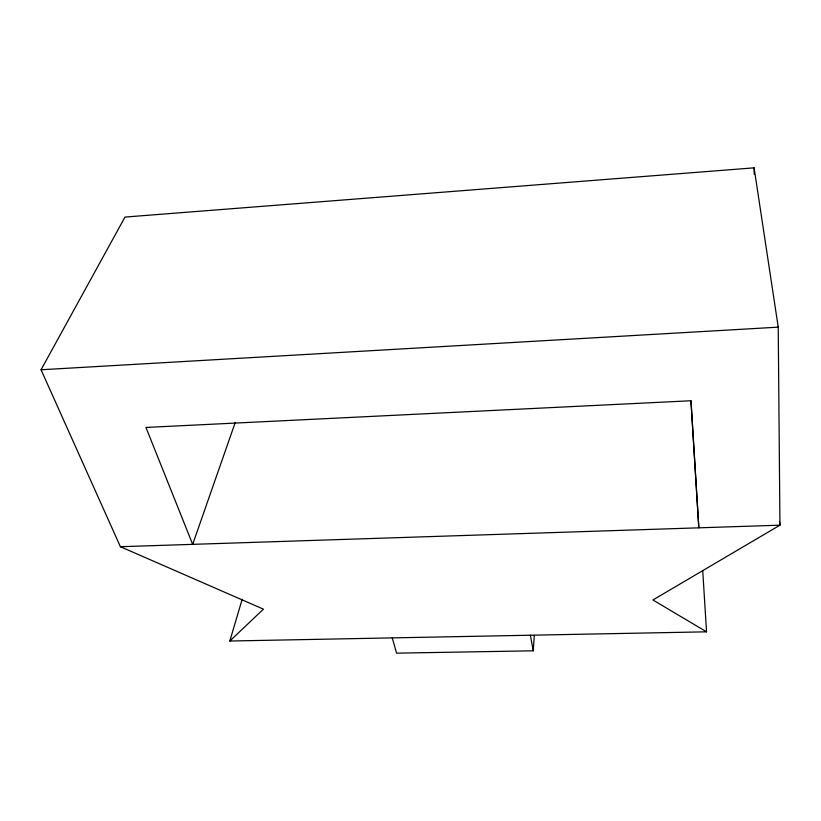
<?xml version="1.0" encoding="UTF-8"?>
<svg xmlns="http://www.w3.org/2000/svg" width="821" height="821" viewBox="0 0 821 821"><rect width="100%" height="100%" fill="white"/><g stroke="black" fill="none" stroke-linecap="round" stroke-linejoin="round"><path stroke-width="1.23" d="M392.243 637.896L396.584 653.157L533.26 650.807L534.297 635.516M702.714 570.441L706.542 631.821L229.818 641.027L242.174 599.279M235.247 422.456L192.678 544.354L145.953 427.454L690.913 400.751L698.815 527.821L691.015 400.699M229.818 641.027L263.428 609.151L120.4 546.714L41.05 369.768L124.987 217.072L754.099 167.843L778.226 327.158L779.95 525.173L652.911 599.977L706.542 631.821M41.05 369.768L778.226 327.158M120.4 546.714L779.95 525.173L779.457 521.356M530.366 635.228L533.26 650.807M754.099 167.843L754.232 174.247"/></g></svg>
